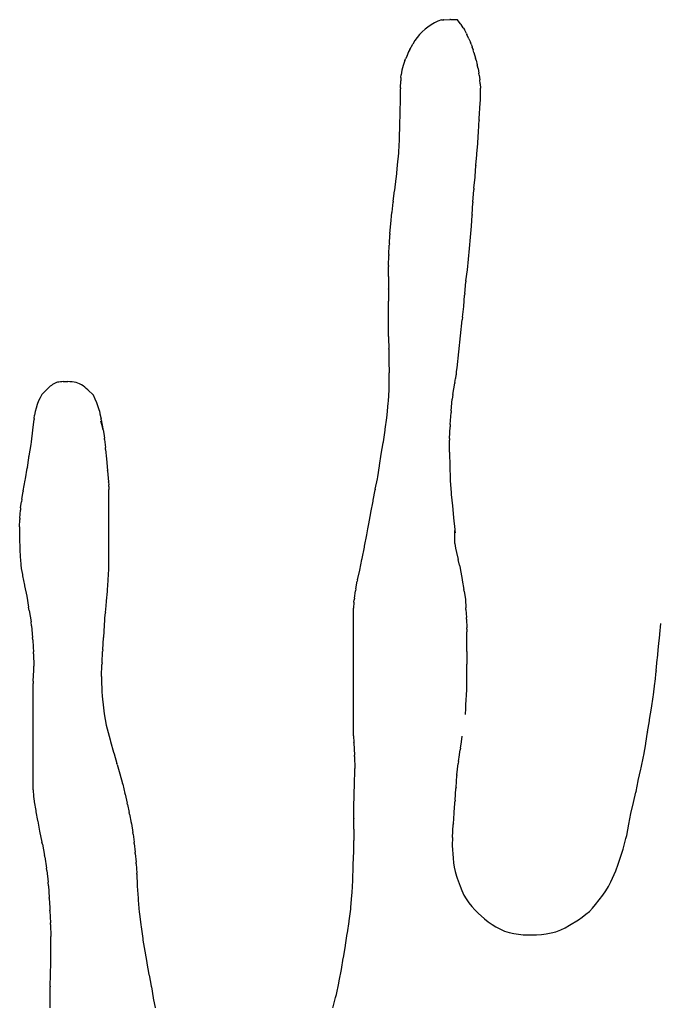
# Model space of a CAD drawing. Header units: millimetres. Extents: x 0 to 124, y 0 to 167.
# Drawn here: x 0 to 49.8, y 87 to 163.3 of the extents above; entities that cross this region are included whole.
import ezdxf

# ---------------------------------------------------------------- set-up
doc = ezdxf.new("R2010")
doc.units = ezdxf.units.MM
doc.header["$MEASUREMENT"] = 0
doc.layers.add('PCL_Layer', color=7, linetype='Continuous')

msp = doc.modelspace()

# ---------------------------------------------------------------- linework, layer by layer
at = {"layer": 'PCL_Layer', "color": 7}
for p, q in [((32.7632, 163.3156), (32.488, 163.2156)), ((32.7632, 163.3156), (32.8632, 163.3156)), ((32.8632, 163.3156), (32.8632, 163.3156)), ((32.8632, 163.3156), (32.9132, 163.3156)), ((32.9382, 163.3156), (32.9132, 163.3156)), ((32.9132, 163.3156), (32.9132, 163.3156)), ((32.9382, 163.3156), (33.4134, 163.3406)), ((33.4634, 163.3406), (33.4134, 163.3406)), ((33.4134, 163.3406), (33.4134, 163.3406)), ((33.4634, 163.3406), (33.8636, 163.3406)), ((33.8636, 163.3406), (33.8636, 163.3406)), ((33.8636, 163.3406), (33.8636, 163.3406)), ((33.8636, 163.3406), (33.9887, 163.3406)), ((34.2388, 163.0155), (33.9887, 163.3406)), ((33.9887, 163.3406), (33.9887, 163.3406)), ((31.4876, 162.5903), (31.2626, 162.3902)), ((31.7127, 162.7654), (31.4876, 162.5903)), ((31.4876, 162.5903), (31.4876, 162.5903)), ((31.9628, 162.9404), (31.7127, 162.7654)), ((31.7127, 162.7654), (31.7127, 162.7654)), ((32.2129, 163.0905), (31.9628, 162.9404)), ((31.9628, 162.9404), (31.9628, 162.9404)), ((32.488, 163.2156), (32.2129, 163.0905)), ((32.2129, 163.0905), (32.2129, 163.0905)), ((32.488, 163.2156), (32.488, 163.2156)), ((34.2388, 163.0155), (34.2888, 162.9655)), ((34.4388, 162.7154), (34.2888, 162.9655)), ((34.2888, 162.9655), (34.2888, 162.9655)), ((34.4388, 162.7154), (34.5389, 162.5653)), ((34.7139, 162.2652), (34.5389, 162.5653)), ((34.5389, 162.5653), (34.5389, 162.5653)), ((30.8624, 161.94), (30.6873, 161.715)), ((31.0625, 162.1902), (30.8624, 161.94)), ((30.8624, 161.94), (30.8624, 161.94)), ((31.2626, 162.3902), (31.0625, 162.1902)), ((31.0625, 162.1902), (31.0625, 162.1902)), ((31.2626, 162.3902), (31.2626, 162.3902)), ((34.7139, 162.2652), (34.739, 162.1902)), ((34.739, 162.1902), (34.739, 162.1902)), ((34.739, 162.1902), (34.739, 162.1902)), ((34.889, 161.84), (34.739, 162.1902)), ((34.739, 162.1902), (34.739, 162.1902)), ((34.889, 161.84), (35.0141, 161.5899)), ((30.3122, 161.0147), (30.2371, 160.8896)), ((30.3122, 161.0147), (30.2371, 160.8896)), ((30.3122, 161.0147), (30.5373, 161.4398)), ((30.3122, 161.0147), (30.3372, 161.0897)), ((30.3122, 161.0147), (30.3122, 161.0147)), ((30.3122, 161.0147), (30.3122, 161.0147)), ((30.6873, 161.715), (30.5373, 161.4398)), ((30.5373, 161.4398), (30.5373, 161.4398)), ((30.6873, 161.715), (30.6873, 161.715)), ((35.0641, 161.4398), (35.0141, 161.5899)), ((35.0141, 161.5899), (35.0141, 161.5899)), ((35.0641, 161.4398), (35.1391, 161.2148)), ((35.1391, 161.2148), (35.1391, 161.2148)), ((35.1391, 161.2148), (35.1391, 161.2148)), ((35.1391, 161.2148), (35.1391, 161.1897)), ((35.1391, 161.1647), (35.1391, 161.1897)), ((35.1391, 161.1897), (35.1391, 161.1897)), ((35.1391, 161.1897), (35.1391, 161.1897)), ((35.1391, 161.1897), (35.1391, 161.1897)), ((35.1391, 161.1897), (35.1391, 161.1897)), ((35.1391, 161.1647), (35.1391, 161.1647)), ((35.1391, 161.1647), (35.2141, 160.9897)), ((35.2642, 160.7896), (35.2141, 160.9897)), ((35.2141, 160.9897), (35.2141, 160.9897)), ((29.912, 160.1643), (29.962, 160.2894)), ((29.912, 160.1643), (29.962, 160.2894)), ((30.0871, 160.5395), (29.962, 160.2894)), ((30.0871, 160.5395), (29.962, 160.2894)), ((29.962, 160.2894), (29.962, 160.2894)), ((29.962, 160.2894), (29.962, 160.2894)), ((29.962, 160.2894), (29.962, 160.2894)), ((29.962, 160.2894), (29.962, 160.2894)), ((30.0871, 160.5395), (30.2371, 160.8646)), ((30.0871, 160.5395), (30.2371, 160.8646)), ((30.0871, 160.5395), (30.0871, 160.5395)), ((30.0871, 160.5395), (30.0871, 160.5395)), ((30.2371, 160.8896), (30.2371, 160.8896)), ((30.2371, 160.8896), (30.2371, 160.8896)), ((30.2371, 160.8896), (30.2371, 160.8896)), ((30.2371, 160.8896), (30.2371, 160.8896)), ((30.2371, 160.8646), (30.2371, 160.8896)), ((30.2371, 160.8646), (30.2371, 160.8896)), ((35.2642, 160.7896), (35.4142, 160.3394)), ((35.4642, 160.1893), (35.4142, 160.3394)), ((35.4142, 160.3394), (35.4142, 160.3394)), ((29.787, 159.7892), (29.6869, 159.414)), ((29.912, 160.1643), (29.787, 159.7892)), ((29.787, 159.7892), (29.787, 159.7892)), ((35.4642, 160.1893), (35.5393, 159.8392)), ((35.6143, 159.5391), (35.5393, 159.8392)), ((35.5393, 159.8392), (35.5393, 159.8392)), ((35.6143, 159.5391), (35.6643, 159.1889)), ((29.6119, 158.8388), (29.6369, 159.0389)), ((29.6119, 158.8388), (29.6119, 158.5887)), ((29.6869, 159.414), (29.6369, 159.0389)), ((29.6369, 159.0389), (29.6369, 159.0389)), ((29.6869, 159.414), (29.6869, 159.414)), ((29.6869, 159.414), (29.6869, 159.414)), ((35.6893, 159.0139), (35.6643, 159.1889)), ((35.6643, 159.1889), (35.6643, 159.1889)), ((35.6893, 159.0139), (35.7394, 158.6637)), ((29.5869, 158.0385), (29.6119, 158.5887)), ((29.5869, 158.0385), (29.5869, 157.9635)), ((29.5869, 157.9635), (29.5869, 157.9635)), ((29.5869, 157.1131), (29.5869, 157.9635)), ((29.6119, 158.5887), (29.6119, 158.5887)), ((35.7644, 158.3636), (35.7394, 158.6637)), ((35.7394, 158.6637), (35.7394, 158.6637)), ((35.7644, 158.3636), (35.7894, 158.0135)), ((35.7894, 157.8134), (35.7894, 158.0135)), ((35.7894, 158.0135), (35.7894, 158.0135)), ((35.7894, 157.3132), (35.7894, 157.8134)), ((35.7894, 157.1381), (35.7894, 157.3132)), ((35.7894, 157.3132), (35.7894, 157.3132)), ((29.5619, 156.1627), (29.5869, 157.1131)), ((29.5869, 157.1131), (29.5869, 157.1131)), ((29.5869, 157.1131), (29.5869, 157.1131)), ((35.7143, 156.0877), (35.7394, 156.4128)), ((35.7394, 156.4879), (35.7894, 157.1381)), ((35.7394, 156.4128), (35.7394, 156.4879)), ((35.7394, 156.4879), (35.7394, 156.4879)), ((29.5369, 155.1373), (29.5619, 156.0627)), ((29.5619, 156.0627), (29.5619, 156.1627)), ((29.5619, 156.1627), (29.5619, 156.1627)), ((35.6893, 155.7125), (35.7143, 155.9877)), ((35.6893, 155.6875), (35.6893, 155.7125)), ((35.6893, 155.7125), (35.6893, 155.7125)), ((35.6893, 155.6875), (35.6893, 155.6875)), ((35.6893, 155.6875), (35.6893, 155.6875)), ((35.6893, 155.5625), (35.6893, 155.6875)), ((35.7143, 156.0627), (35.7143, 156.0877)), ((35.7143, 156.0877), (35.7143, 156.0877)), ((35.7143, 156.0877), (35.7143, 156.0877)), ((35.7143, 155.9877), (35.7143, 156.0627)), ((35.7143, 155.9877), (35.7143, 155.9877)), ((35.7143, 155.9877), (35.7143, 155.9877)), ((29.5119, 154.2119), (29.5369, 155.0623)), ((29.5369, 155.0623), (29.5369, 155.1373)), ((29.5369, 155.1373), (29.5369, 155.1373)), ((35.6393, 154.6371), (35.6643, 155.0623)), ((35.6643, 155.1873), (35.6893, 155.5125)), ((35.6643, 155.0873), (35.6643, 155.1873)), ((35.6643, 155.0873), (35.6643, 155.0873)), ((35.6643, 155.0873), (35.6643, 155.0873)), ((35.6643, 155.0623), (35.6643, 155.0873)), ((35.6643, 155.0873), (35.6643, 155.0873)), ((35.6643, 155.0873), (35.6643, 155.0873)), ((35.6893, 155.5625), (35.6893, 155.5125)), ((35.6893, 155.5125), (35.6893, 155.5125)), ((29.4868, 153.9868), (29.5119, 154.1369)), ((29.5119, 154.2119), (29.5119, 154.2119)), ((29.5119, 154.1369), (29.5119, 154.2119)), ((29.5119, 154.1369), (29.5119, 154.1369)), ((35.5893, 153.7367), (35.6143, 154.237)), ((35.6143, 154.262), (35.6393, 154.5871)), ((35.6143, 154.237), (35.6143, 154.262)), ((35.6143, 154.262), (35.6143, 154.262)), ((35.6393, 154.5871), (35.6393, 154.6371)), ((35.6393, 154.6371), (35.6393, 154.6371)), ((29.4368, 153.0615), (29.4868, 153.9868)), ((35.5143, 152.9114), (35.5893, 153.7117)), ((35.5893, 153.7117), (35.5893, 153.7367)), ((35.5893, 153.7367), (35.5893, 153.7367)), ((29.3368, 152.0611), (29.4368, 152.9614)), ((29.4368, 152.9614), (29.4368, 153.0615)), ((29.4368, 153.0615), (29.4368, 153.0615)), ((35.4392, 152.0361), (35.5143, 152.8364)), ((35.5143, 152.8364), (35.5143, 152.9114)), ((35.5143, 152.9114), (35.5143, 152.9114)), ((29.2618, 151.1357), (29.3368, 152.0361)), ((29.3368, 152.0361), (29.3368, 152.0611)), ((29.3368, 152.0611), (29.3368, 152.0611)), ((35.3642, 151.1857), (35.4392, 151.986)), ((35.4392, 152.0111), (35.4392, 152.0361)), ((35.4392, 152.0361), (35.4392, 152.0361)), ((35.4392, 152.0111), (35.4392, 151.986)), ((35.4392, 152.0111), (35.4392, 152.0111)), ((35.4392, 151.986), (35.4392, 151.986)), ((35.4392, 151.986), (35.4392, 151.986)), ((29.2367, 150.9856), (29.2618, 151.1357)), ((29.2618, 151.1357), (29.2618, 151.1357)), ((35.2642, 150.2354), (35.3642, 151.0857)), ((35.3642, 151.1607), (35.3642, 151.1857)), ((35.3642, 151.1857), (35.3642, 151.1857)), ((35.3642, 151.0857), (35.3642, 151.1607)), ((35.3642, 151.1607), (35.3642, 151.1607)), ((35.3642, 151.1607), (35.3642, 151.1607)), ((29.1367, 150.0853), (29.2367, 150.9856)), ((29.0117, 149.2349), (29.1117, 150.0353)), ((29.1117, 150.0353), (29.1367, 150.0853)), ((29.1367, 150.0853), (29.1367, 150.0853)), ((35.2141, 149.46), (35.2642, 150.1103)), ((35.2642, 150.2354), (35.2642, 150.1103)), ((35.2642, 150.1103), (35.2642, 150.1103)), ((28.9366, 148.3846), (29.0117, 149.1599)), ((29.0117, 149.2349), (29.0117, 149.1599)), ((29.0117, 149.1599), (29.0117, 149.1599)), ((35.1391, 148.1845), (35.1891, 149.1099)), ((35.1891, 149.1849), (35.2141, 149.46)), ((35.1891, 149.1849), (35.1891, 149.1099)), ((35.1891, 149.1099), (35.1891, 149.1099)), ((28.8366, 147.4842), (28.9116, 148.3596)), ((28.9366, 148.3846), (28.9116, 148.3596)), ((28.9116, 148.3596), (28.9116, 148.3596)), ((35.0891, 147.2842), (35.1391, 148.1345)), ((35.1391, 148.1845), (35.1391, 148.1345)), ((35.1391, 148.1345), (35.1391, 148.1345)), ((28.7616, 146.7089), (28.8366, 147.4842)), ((28.8366, 147.4842), (28.8366, 147.4842)), ((28.8366, 147.4842), (28.8366, 147.4842)), ((35.0141, 146.4338), (35.0891, 147.2842)), ((28.7115, 145.9086), (28.7616, 146.6089)), ((28.7616, 146.7089), (28.7616, 146.6089)), ((28.7616, 146.6089), (28.7616, 146.6089)), ((28.6615, 145.0833), (28.6865, 145.8086)), ((28.7115, 145.9086), (28.6865, 145.8086)), ((28.6865, 145.8086), (28.6865, 145.8086)), ((28.6865, 145.8086), (28.6865, 145.8086)), ((34.939, 145.5585), (35.0141, 146.4338)), ((28.6365, 144.2329), (28.6615, 145.0082)), ((28.6615, 145.0833), (28.6615, 145.0082)), ((28.6615, 145.0082), (28.6615, 145.0082)), ((34.864, 144.7331), (34.939, 145.5585)), ((28.6365, 144.2329), (28.6365, 144.1579)), ((34.789, 143.9078), (34.864, 144.7331)), ((28.6365, 144.1579), (28.6365, 144.1579)), ((28.6365, 143.7077), (28.6365, 144.1579)), ((28.6365, 143.3826), (28.6365, 143.7077)), ((34.6639, 143.0324), (34.789, 143.9078)), ((28.6365, 143.3826), (28.6365, 143.3076)), ((28.6365, 143.3076), (28.6365, 143.3076)), ((28.6365, 143.3076), (28.6365, 142.4322)), ((34.5639, 142.0571), (34.6639, 142.9574)), ((34.6639, 143.0324), (34.6639, 142.9574)), ((34.6639, 142.9574), (34.6639, 142.9574)), ((28.6365, 142.4072), (28.6365, 142.4322)), ((28.6365, 142.4322), (28.6365, 142.4322)), ((28.6365, 142.4072), (28.6365, 141.4568)), ((34.4889, 141.0567), (34.5389, 141.932)), ((34.5639, 142.0571), (34.5389, 141.932)), ((34.5389, 141.932), (34.5389, 141.932)), ((28.6365, 141.4318), (28.6365, 141.4568)), ((28.6365, 141.4568), (28.6365, 141.4568)), ((28.6365, 139.556), (28.6365, 141.4318)), ((34.3888, 140.2063), (34.4889, 141.0567)), ((33.9887, 136.2797), (34.3638, 140.0062)), ((34.3888, 140.2063), (34.3638, 140.0062)), ((34.3638, 140.0062), (34.3638, 140.0062)), ((34.3638, 140.0062), (34.3638, 140.0062)), ((28.6365, 139.506), (28.6365, 139.556)), ((28.6365, 139.556), (28.6365, 139.556)), ((28.6365, 138.7057), (28.6365, 139.506)), ((28.6365, 138.7057), (28.6365, 138.5807)), ((28.6365, 138.5807), (28.6365, 138.5807)), ((28.6365, 138.5807), (28.6615, 137.7803)), ((28.6615, 137.7303), (28.6615, 137.7803)), ((28.6615, 137.7803), (28.6615, 137.7803)), ((28.6615, 137.7303), (28.6615, 136.83)), ((28.6615, 136.83), (28.6615, 136.8049)), ((28.6615, 136.8049), (28.6615, 136.8049)), ((28.6615, 136.8049), (28.6865, 135.9046)), ((28.6865, 135.7795), (28.6865, 135.9046)), ((28.6865, 135.9046), (28.6865, 135.9046)), ((33.9136, 135.7545), (33.9386, 135.9296)), ((33.9386, 136.0046), (33.9887, 136.2797)), ((33.9386, 135.9296), (33.9386, 136.0046)), ((33.9386, 136.0046), (33.9386, 136.0046)), ((2.7511, 135.0793), (2.6511, 135.0292)), ((2.8511, 135.1293), (2.7511, 135.0793)), ((2.7511, 135.0793), (2.7511, 135.0793)), ((2.9512, 135.1543), (2.8511, 135.1293)), ((2.8511, 135.1293), (2.8511, 135.1293)), ((3.0512, 135.1793), (2.9512, 135.1543)), ((2.9512, 135.1543), (2.9512, 135.1543)), ((3.1763, 135.2043), (3.0512, 135.1793)), ((3.0512, 135.1793), (3.0512, 135.1793)), ((3.2763, 135.2043), (3.1763, 135.2043)), ((3.1763, 135.2043), (3.1763, 135.2043)), ((3.3764, 135.2293), (3.2763, 135.2043)), ((3.2763, 135.2043), (3.2763, 135.2043)), ((3.3764, 135.2293), (3.7515, 135.2293)), ((3.9016, 135.2043), (3.7515, 135.2293)), ((3.7515, 135.2293), (3.7515, 135.2293)), ((4.0766, 135.2043), (3.9016, 135.2043)), ((3.9016, 135.2043), (3.9016, 135.2043)), ((4.2267, 135.1793), (4.0766, 135.2043)), ((4.0766, 135.2043), (4.0766, 135.2043)), ((4.3768, 135.1293), (4.2267, 135.1793)), ((4.2267, 135.1793), (4.2267, 135.1793)), ((4.5268, 135.0793), (4.3768, 135.1293)), ((4.3768, 135.1293), (4.3768, 135.1293)), ((4.6519, 135.0292), (4.5268, 135.0793)), ((4.5268, 135.0793), (4.5268, 135.0793)), ((28.6865, 134.8792), (28.6865, 135.7795)), ((33.6385, 134.2039), (33.7886, 135.0793)), ((33.7886, 135.1293), (33.8386, 135.4544)), ((33.7886, 135.1293), (33.7886, 135.0793)), ((33.7886, 135.0793), (33.7886, 135.0793)), ((33.8386, 135.4544), (33.8636, 135.4544)), ((33.8636, 135.4544), (33.8886, 135.7295)), ((33.8636, 135.4544), (33.8636, 135.4544)), ((33.8886, 135.7295), (33.9136, 135.7545)), ((33.9136, 135.7545), (33.9136, 135.7545)), ((1.7257, 134.2039), (2.3009, 134.7791)), ((2.376, 134.8542), (2.3009, 134.7791)), ((2.3009, 134.7791), (2.3009, 134.7791)), ((2.476, 134.9042), (2.376, 134.8542)), ((2.376, 134.8542), (2.376, 134.8542)), ((2.551, 134.9792), (2.476, 134.9042)), ((2.476, 134.9042), (2.476, 134.9042)), ((2.6511, 135.0292), (2.551, 134.9792)), ((2.551, 134.9792), (2.551, 134.9792)), ((2.6511, 135.0292), (2.6511, 135.0292)), ((4.8019, 134.9542), (4.6519, 135.0292)), ((4.6519, 135.0292), (4.6519, 135.0292)), ((4.927, 134.8792), (4.8019, 134.9542)), ((4.8019, 134.9542), (4.8019, 134.9542)), ((5.052, 134.7791), (4.927, 134.8792)), ((4.927, 134.8792), (4.927, 134.8792)), ((5.1771, 134.6791), (5.052, 134.7791)), ((5.052, 134.7791), (5.052, 134.7791)), ((5.3021, 134.5791), (5.1771, 134.6791)), ((5.1771, 134.6791), (5.1771, 134.6791)), ((5.3021, 134.5791), (5.7273, 134.1539)), ((28.6365, 133.6787), (28.6865, 134.5791)), ((28.6865, 134.5791), (28.6865, 134.8792)), ((28.6865, 134.8792), (28.6865, 134.8792)), ((1.4756, 133.7037), (1.3505, 133.4286)), ((1.6006, 133.9538), (1.4756, 133.7037)), ((1.4756, 133.7037), (1.4756, 133.7037)), ((1.7257, 134.2039), (1.6006, 133.9538)), ((1.6006, 133.9538), (1.6006, 133.9538)), ((1.7257, 134.2039), (1.7257, 134.2039)), ((1.7257, 134.2039), (1.7257, 134.2039)), ((5.8774, 133.8538), (5.7273, 134.1539)), ((5.7273, 134.1539), (5.7273, 134.1539)), ((5.7273, 134.1539), (5.7273, 134.1539)), ((6.0024, 133.5536), (5.8774, 133.8538)), ((5.8774, 133.8538), (5.8774, 133.8538)), ((6.1025, 133.2535), (6.0024, 133.5536)), ((6.0024, 133.5536), (6.0024, 133.5536)), ((28.5365, 132.6283), (28.6115, 133.5286)), ((28.6115, 133.5286), (28.6365, 133.6787)), ((28.6365, 133.6787), (28.6365, 133.6787)), ((33.5135, 132.9284), (33.5885, 133.8538)), ((33.6385, 134.2039), (33.5885, 133.8538)), ((33.5885, 133.8538), (33.5885, 133.8538)), ((33.6385, 134.2039), (33.6385, 134.2039)), ((1.2005, 132.8784), (1.1505, 132.6033)), ((1.2755, 133.1535), (1.2005, 132.8784)), ((1.2005, 132.8784), (1.2005, 132.8784)), ((1.3505, 133.4286), (1.2755, 133.1535)), ((1.2755, 133.1535), (1.2755, 133.1535)), ((1.3505, 133.4286), (1.3505, 133.4286)), ((6.2025, 132.9284), (6.1025, 133.2535)), ((6.1025, 133.2535), (6.1025, 133.2535)), ((6.2025, 132.9284), (6.2275, 132.7033)), ((33.4384, 131.878), (33.5135, 132.8033)), ((33.5135, 132.9284), (33.5135, 132.8033)), ((33.5135, 132.8033), (33.5135, 132.8033)), ((1.0254, 131.4528), (1.1255, 132.2781)), ((1.1255, 132.3532), (1.1505, 132.6033)), ((1.1255, 132.3532), (1.1255, 132.2781)), ((1.1255, 132.2781), (1.1255, 132.2781)), ((1.1505, 132.6033), (1.1505, 132.6033)), ((6.2275, 132.7033), (6.2275, 132.7033)), ((6.2275, 132.7033), (6.2275, 132.7033)), ((6.2275, 132.7033), (6.3275, 132.3282)), ((6.4026, 131.8029), (6.3025, 132.1281)), ((6.3025, 132.1281), (6.3025, 132.1281)), ((6.3275, 132.2281), (6.3275, 132.3282)), ((6.3275, 132.3282), (6.3275, 132.3282)), ((6.3275, 132.2281), (6.4526, 131.5528)), ((28.3864, 131.5028), (28.5115, 132.4032)), ((28.5115, 132.4032), (28.5365, 132.6283)), ((28.5365, 132.6283), (28.5365, 132.6283)), ((0.9254, 130.5274), (1.0254, 131.4278)), ((1.0254, 131.4278), (1.0254, 131.4528)), ((1.0254, 131.4528), (1.0254, 131.4528)), ((6.4776, 131.4528), (6.4026, 131.8029)), ((6.4026, 131.8029), (6.4026, 131.8029)), ((6.4776, 131.4528), (6.4526, 131.5528)), ((6.4526, 131.5528), (6.4526, 131.5528)), ((6.4776, 131.4528), (6.4776, 131.4528)), ((6.4776, 131.4528), (6.4776, 131.4528)), ((6.4776, 131.4528), (6.4776, 131.4528)), ((6.4776, 131.4528), (6.5276, 131.1777)), ((28.2614, 130.5274), (28.3864, 131.4278)), ((28.3864, 131.4278), (28.3864, 131.5028)), ((28.3864, 131.5028), (28.3864, 131.5028)), ((33.3884, 130.7775), (33.4384, 131.7029)), ((33.4384, 131.878), (33.4384, 131.7029)), ((33.4384, 131.7029), (33.4384, 131.7029)), ((0.9004, 130.3273), (0.9254, 130.5274)), ((0.9254, 130.5274), (0.9254, 130.5274)), ((6.5276, 131.1777), (6.5776, 130.8025)), ((6.5776, 130.7025), (6.5776, 130.8025)), ((6.5776, 130.8025), (6.5776, 130.8025)), ((6.5776, 130.7025), (6.6777, 130.0773)), ((28.2363, 130.4524), (28.2614, 130.5274)), ((28.2614, 130.5274), (28.2614, 130.5274)), ((33.3884, 130.7775), (33.3884, 130.6525)), ((33.3884, 130.6525), (33.3884, 130.6525)), ((33.3884, 129.7271), (33.3884, 130.6525)), ((0.7503, 129.452), (0.9004, 130.3273)), ((6.6777, 129.9272), (6.6777, 130.0773)), ((6.6777, 130.0773), (6.6777, 130.0773)), ((6.6777, 129.9272), (6.7527, 129.2019)), ((28.0863, 129.577), (28.2363, 130.4524)), ((33.3884, 129.7271), (33.3884, 129.6271)), ((0.6002, 128.5266), (0.7253, 129.2769)), ((0.7253, 129.352), (0.7503, 129.452)), ((0.7253, 129.2769), (0.7253, 129.352)), ((0.7503, 129.452), (0.7503, 129.452)), ((6.7527, 129.2019), (6.7527, 129.2019)), ((6.7527, 129.2019), (6.7527, 129.2019)), ((6.7527, 129.2019), (6.8277, 128.3015)), ((27.9362, 128.7017), (28.0863, 129.577)), ((33.3884, 129.6271), (33.3884, 129.6271)), ((33.3884, 129.6271), (33.4134, 128.7017)), ((0.4502, 127.6513), (0.5752, 128.4766)), ((0.6002, 128.5266), (0.5752, 128.4766)), ((0.5752, 128.4766), (0.5752, 128.4766)), ((6.8277, 128.2765), (6.8277, 128.3015)), ((6.8277, 128.3015), (6.8277, 128.3015)), ((6.8277, 128.2765), (6.9028, 127.4262)), ((27.8112, 127.8013), (27.9362, 128.6767)), ((27.9362, 128.6767), (27.9362, 128.7017)), ((27.9362, 128.7017), (27.9362, 128.7017)), ((33.4134, 128.7017), (33.4134, 128.6017)), ((33.4134, 128.6017), (33.4134, 128.6017)), ((33.4134, 128.6017), (33.4384, 127.6763)), ((0.2751, 126.7259), (0.4252, 127.5512)), ((0.4252, 127.5512), (0.4502, 127.6513)), ((0.4502, 127.6513), (0.4502, 127.6513)), ((6.9028, 127.4012), (6.9028, 127.4262)), ((6.9028, 127.4262), (6.9028, 127.4262)), ((27.6111, 126.8509), (27.7862, 127.6513)), ((27.7862, 127.6513), (27.8112, 127.8013)), ((27.8112, 127.8013), (27.8112, 127.8013)), ((33.4384, 127.6763), (33.4384, 127.5012)), ((33.4384, 127.5012), (33.4384, 127.5012)), ((33.4384, 127.5012), (33.5135, 126.6009)), ((0.1751, 126.0756), (0.2751, 126.6759)), ((0.2751, 126.7259), (0.2751, 126.6759)), ((0.2751, 126.6759), (0.2751, 126.6759)), ((6.9028, 127.4012), (6.9278, 127.2011)), ((6.9278, 127.051), (6.9278, 127.2011)), ((6.9278, 127.2011), (6.9278, 127.2011)), ((6.9278, 127.051), (6.9278, 126.8259)), ((6.9278, 126.8009), (6.9278, 126.8259)), ((6.9278, 126.8259), (6.9278, 126.8259)), ((6.9278, 121.0236), (6.9278, 126.8009)), ((27.461, 126.0006), (27.6111, 126.8009)), ((27.6111, 126.8509), (27.6111, 126.8009)), ((27.6111, 126.8009), (27.6111, 126.8009)), ((0.1751, 126.0756), (0.1501, 125.8756)), ((27.286, 125.0502), (27.461, 125.9256)), ((27.461, 125.9256), (27.461, 126.0006)), ((27.461, 126.0006), (27.461, 126.0006)), ((33.5135, 126.6009), (33.5135, 126.4258)), ((33.5135, 126.4258), (33.5135, 126.4258)), ((33.5135, 126.4258), (33.6135, 125.5504)), ((0.025, 124.6001), (0.075, 125.2253)), ((0.075, 125.4004), (0.125, 125.7505)), ((0.075, 125.4004), (0.075, 125.2253)), ((0.075, 125.2253), (0.075, 125.2253)), ((0.125, 125.7505), (0.1501, 125.8756)), ((0.125, 125.7505), (0.125, 125.7505)), ((0.125, 125.7505), (0.125, 125.7505)), ((0.125, 125.7505), (0.125, 125.7505)), ((0.1501, 125.8756), (0.1501, 125.8756)), ((33.6135, 125.5504), (33.6885, 124.6501)), ((0, 123.9248), (0.025, 124.5)), ((0.025, 124.6001), (0.025, 124.5)), ((0.025, 124.5), (0.025, 124.5)), ((27.1109, 124.1499), (27.286, 125.0252)), ((27.286, 125.0252), (27.286, 125.0502)), ((27.286, 125.0502), (27.286, 125.0502)), ((33.6885, 124.6501), (33.6885, 124.6251)), ((33.6885, 124.6251), (33.6885, 124.6251)), ((33.6885, 124.6251), (33.7886, 123.7247)), ((0, 123.9248), (0, 123.7247)), ((0, 123.7247), (0, 123.7247)), ((0, 123.7247), (0, 123.1495)), ((26.9608, 123.2995), (27.0359, 123.7747)), ((27.0359, 123.7747), (27.1109, 124.1499)), ((27.1109, 124.1499), (27.1109, 124.1499)), ((27.1109, 124.1499), (27.1109, 124.1499)), ((33.7886, 123.7247), (33.7886, 123.6497)), ((33.7886, 123.6497), (33.7886, 123.6497)), ((33.7886, 123.6497), (33.8136, 123.4496)), ((33.7886, 123.6497), (33.7886, 123.6497)), ((33.7886, 122.6243), (33.7886, 123.6497)), ((0, 123.1495), (0, 123.0244)), ((0, 123.0244), (0, 123.0244)), ((0, 123.0244), (0.025, 122.2491)), ((26.7858, 122.4242), (26.9608, 123.2995)), ((0.025, 122.2491), (0.025, 122.2241)), ((0.025, 122.2241), (0.025, 122.2241)), ((0.025, 122.2241), (0.05, 121.5488)), ((26.6107, 121.4738), (26.7858, 122.3491)), ((26.7858, 122.3491), (26.7858, 122.4242)), ((26.7858, 122.4242), (26.7858, 122.4242)), ((26.7858, 122.3491), (26.7858, 122.3491)), ((33.7886, 122.6243), (33.8386, 122.2741)), ((33.8386, 122.2741), (33.8386, 122.2741)), ((33.8386, 122.2741), (33.9386, 121.924)), ((0.05, 121.5488), (0.075, 121.3738)), ((0.075, 121.3738), (0.075, 121.3738)), ((0.075, 121.3738), (0.1, 120.9736)), ((26.4106, 120.5484), (26.5857, 121.3988)), ((26.5857, 121.3988), (26.6107, 121.4738)), ((26.6107, 121.4738), (26.6107, 121.4738)), ((33.9386, 121.924), (33.9386, 121.924)), ((33.9386, 121.924), (34.0637, 121.3738)), ((34.1637, 120.9486), (34.0637, 121.3738)), ((34.0637, 121.3738), (34.0637, 121.3738)), ((0.1, 120.9736), (0.125, 120.6985)), ((0.125, 120.6985), (0.125, 120.6985)), ((0.125, 120.6985), (0.2251, 120.2233)), ((6.8778, 119.7981), (6.9278, 120.6234)), ((6.9278, 120.6485), (6.9278, 121.0236)), ((6.9278, 120.6234), (6.9278, 120.6485)), ((6.9278, 120.6485), (6.9278, 120.6485)), ((26.2355, 119.7981), (26.4106, 120.5484)), ((26.4106, 120.5484), (26.4106, 120.5484)), ((26.4106, 120.5484), (26.4106, 120.5484)), ((34.1637, 120.9486), (34.2137, 120.7235)), ((34.2137, 120.7235), (34.2137, 120.6985)), ((34.2137, 120.6985), (34.2137, 120.6985)), ((34.2137, 120.6985), (34.3638, 119.8231)), ((0.2251, 120.2233), (0.2251, 120.1233)), ((0.2251, 120.1233), (0.2251, 120.1233)), ((0.2251, 120.1233), (0.3752, 119.398)), ((6.8778, 119.7481), (6.8778, 119.7981)), ((6.8778, 119.7981), (6.8778, 119.7981)), ((26.2355, 119.7981), (26.2105, 119.6981)), ((34.3638, 119.8231), (34.3638, 119.7731)), ((0.3752, 119.398), (0.3752, 119.3479)), ((0.3752, 119.3479), (0.3752, 119.3479)), ((0.3752, 119.3479), (0.5502, 118.5476)), ((6.8277, 119.0228), (6.8778, 119.7481)), ((6.8277, 118.8978), (6.8277, 119.0228)), ((6.8277, 119.0228), (6.8277, 119.0228)), ((26.1105, 119.0978), (26.0855, 118.9478)), ((26.1105, 119.0978), (26.2105, 119.6981)), ((26.2105, 119.6981), (26.2105, 119.6981)), ((34.3638, 119.7731), (34.3638, 119.7731)), ((34.3638, 119.7731), (34.4889, 119.0478)), ((34.5139, 118.9228), (34.4889, 119.0478)), ((34.4889, 119.0478), (34.4889, 119.0478)), ((0.5502, 118.5476), (0.7003, 117.6723)), ((6.7527, 118.1725), (6.8277, 118.8978)), ((26.0104, 118.3726), (25.9854, 118.2475)), ((26.0104, 118.3726), (26.0855, 118.9478)), ((26.0855, 118.9478), (26.0855, 118.9478)), ((34.5139, 118.9228), (34.6139, 118.2725)), ((34.6139, 118.2725), (34.6639, 117.6222)), ((0.7503, 117.4222), (0.7003, 117.6723)), ((0.7003, 117.6723), (0.7003, 117.6723)), ((6.6777, 117.2721), (6.7277, 117.7973)), ((6.7277, 117.7973), (6.7527, 118.1475)), ((6.7527, 118.1475), (6.7527, 118.1725)), ((6.7527, 118.1725), (6.7527, 118.1725)), ((25.9604, 118.0724), (25.9354, 117.5972)), ((25.9354, 117.5972), (25.9354, 117.5972)), ((25.9354, 107.6933), (25.9354, 117.5972)), ((25.9604, 118.0724), (25.9854, 118.2475)), ((25.9854, 118.2475), (25.9854, 118.2475)), ((34.6639, 117.4972), (34.6639, 117.6222)), ((34.6639, 117.6222), (34.6639, 117.6222)), ((34.6639, 117.4972), (34.7139, 116.8719)), ((0.7503, 117.4222), (0.9004, 116.5468)), ((6.5776, 116.2467), (6.6527, 117.1721)), ((6.6777, 117.2721), (6.6527, 117.1721)), ((6.6527, 117.1721), (6.6527, 117.1721)), ((34.7139, 116.7469), (34.7139, 116.8719)), ((34.7139, 116.8719), (34.7139, 116.8719)), ((34.7139, 116.7469), (34.739, 116.0716)), ((0.9254, 116.2217), (0.9004, 116.5468)), ((0.9004, 116.5468), (0.9004, 116.5468)), ((0.9254, 116.2217), (1.0004, 115.3213)), ((6.5276, 115.3463), (6.5776, 116.2467)), ((6.5776, 116.2467), (6.5776, 116.2467)), ((6.5776, 116.2467), (6.5776, 116.2467)), ((34.739, 115.9716), (34.739, 116.0716)), ((34.739, 116.0716), (34.739, 116.0716)), ((34.739, 115.9716), (34.739, 115.7715)), ((49.72, 115.5714), (49.795, 116.4218)), ((1.0254, 115.1462), (1.0004, 115.3213)), ((1.0004, 115.3213), (1.0004, 115.3213)), ((6.4526, 114.3709), (6.5026, 115.3213)), ((6.5276, 115.3463), (6.5026, 115.3213)), ((6.5026, 115.3213), (6.5026, 115.3213)), ((34.739, 115.0712), (34.739, 115.7715)), ((49.6199, 114.621), (49.72, 115.5214)), ((49.72, 115.5214), (49.72, 115.5714)), ((49.72, 115.5714), (49.72, 115.5714)), ((1.0254, 115.1462), (1.0504, 114.571)), ((1.0504, 114.571), (1.0754, 114.2209)), ((34.739, 115.0212), (34.739, 115.0712)), ((34.739, 115.0712), (34.739, 115.0712)), ((34.739, 114.2459), (34.739, 115.0212)), ((49.5449, 113.7207), (49.6199, 114.621)), ((1.0754, 114.0458), (1.0754, 114.2209)), ((1.0754, 114.2209), (1.0754, 114.2209)), ((1.0754, 114.0458), (1.1004, 113.0954)), ((6.4026, 113.3455), (6.4276, 114.2459)), ((6.4526, 114.3709), (6.4276, 114.2459)), ((6.4276, 114.2459), (6.4276, 114.2459)), ((34.739, 114.2459), (34.739, 114.1458)), ((34.739, 114.1458), (34.739, 114.1458)), ((34.739, 114.1458), (34.739, 113.2455)), ((49.5199, 113.6206), (49.5449, 113.7207)), ((49.5449, 113.7207), (49.5449, 113.7207)), ((1.1004, 112.7953), (1.1004, 113.0954)), ((1.1004, 113.0954), (1.1004, 113.0954)), ((6.3526, 112.2951), (6.3776, 113.2205)), ((6.4026, 113.3455), (6.3776, 113.2205)), ((6.3776, 113.2205), (6.3776, 113.2205)), ((6.3776, 113.2205), (6.3776, 113.2205)), ((34.739, 113.2205), (34.739, 113.2455)), ((34.739, 113.2455), (34.739, 113.2455)), ((34.739, 112.3451), (34.739, 113.2205)), ((49.4199, 112.7703), (49.5199, 113.6206)), ((1.0504, 111.92), (1.1004, 112.7953)), ((6.3526, 112.2951), (6.3526, 112.045)), ((34.739, 112.3201), (34.739, 112.3451)), ((34.739, 112.3451), (34.739, 112.3451)), ((34.739, 112.12), (34.739, 112.3201)), ((49.3448, 111.8699), (49.4199, 112.7203)), ((49.4199, 112.7703), (49.4199, 112.7203)), ((49.4199, 112.7203), (49.4199, 112.7203)), ((1.0504, 111.92), (1.0504, 111.7449)), ((1.0504, 111.7449), (1.0504, 111.7449)), ((1.0504, 103.4916), (1.0504, 111.7449)), ((6.3526, 112.045), (6.3526, 112.045)), ((6.3526, 112.045), (6.3776, 111.1196)), ((34.7139, 110.7195), (34.739, 111.4198)), ((34.739, 112.095), (34.739, 112.12)), ((34.739, 112.12), (34.739, 112.12)), ((34.739, 111.5198), (34.739, 112.095)), ((34.739, 111.4198), (34.739, 111.5198)), ((34.739, 111.5198), (34.739, 111.5198)), ((49.2198, 110.8695), (49.3198, 111.7699)), ((49.3198, 111.7699), (49.3448, 111.8699)), ((49.3448, 111.8699), (49.3448, 111.8699)), ((6.3776, 111.1196), (6.4026, 110.7695)), ((6.4026, 110.7695), (6.4026, 110.7695)), ((6.4026, 110.7695), (6.5026, 109.8691)), ((34.6889, 110.6194), (34.7139, 110.7195)), ((34.7139, 110.7195), (34.7139, 110.7195)), ((49.0697, 109.8441), (49.1948, 110.7195)), ((49.1948, 110.7195), (49.2198, 110.8695)), ((49.2198, 110.8695), (49.2198, 110.8695)), ((6.5026, 109.8691), (6.5526, 109.3939)), ((6.5026, 109.8691), (6.5026, 109.8691)), ((34.6389, 109.8191), (34.6639, 109.9692)), ((34.6639, 109.9692), (34.6889, 110.6194)), ((34.6639, 109.9692), (34.6639, 109.9692)), ((6.5526, 109.3939), (6.5526, 109.3939)), ((6.5526, 109.3939), (6.7277, 108.5186)), ((34.6139, 109.3439), (34.6389, 109.8191)), ((34.6139, 109.3439), (34.6139, 109.3439)), ((34.6139, 109.3439), (34.6139, 109.3439)), ((48.9197, 108.9438), (49.0697, 109.8441)), ((49.0697, 109.8441), (49.0697, 109.8441)), ((49.0697, 109.8441), (49.0697, 109.8441)), ((6.7277, 108.5186), (6.8027, 108.2185)), ((48.7696, 107.9934), (48.9197, 108.8437)), ((48.9197, 108.8437), (48.9197, 108.9438)), ((48.9197, 108.9438), (48.9197, 108.9438)), ((6.8027, 108.2185), (6.8027, 108.2185)), ((6.8027, 108.2185), (7.0278, 107.3681)), ((25.9354, 107.6933), (25.9604, 107.168)), ((34.3138, 107.2181), (34.3638, 107.6683)), ((34.3638, 107.6683), (34.3638, 107.6683)), ((48.6195, 107.118), (48.7696, 107.9684)), ((48.7696, 107.9934), (48.7696, 107.9684)), ((48.7696, 107.9684), (48.7696, 107.9684)), ((7.0278, 107.3681), (7.0528, 107.2431)), ((7.0528, 107.2431), (7.0528, 107.2431)), ((7.0528, 107.2431), (7.2779, 106.4177)), ((25.9604, 107.143), (25.9604, 107.168)), ((25.9604, 107.168), (25.9604, 107.168)), ((25.9604, 107.143), (26.0104, 106.1927)), ((34.2388, 106.7179), (34.3138, 107.2181)), ((48.4695, 106.1927), (48.6195, 107.068)), ((48.6195, 107.068), (48.6195, 107.118)), ((48.6195, 107.118), (48.6195, 107.118)), ((7.2779, 106.4177), (7.3279, 106.2927)), ((7.3279, 106.2927), (7.3279, 106.2927)), ((7.3279, 106.2927), (7.553, 105.5424)), ((26.0104, 106.0676), (26.0104, 106.1927)), ((26.0104, 106.1927), (26.0104, 106.1927)), ((26.0104, 106.0676), (26.0355, 105.1422)), ((34.0887, 105.6925), (34.1637, 106.2177)), ((34.1637, 106.2427), (34.2137, 106.5928)), ((34.1637, 106.2177), (34.1637, 106.2427)), ((34.1637, 106.2427), (34.1637, 106.2427)), ((34.1637, 106.2427), (34.1637, 106.2427)), ((34.1637, 106.2177), (34.1637, 106.2177)), ((34.2388, 106.7179), (34.2137, 106.5928)), ((34.2137, 106.5928), (34.2137, 106.5928)), ((48.2694, 105.1923), (48.4445, 106.0676)), ((48.4445, 106.0676), (48.4695, 106.1927)), ((48.4695, 106.1927), (48.4695, 106.1927)), ((48.4695, 106.1927), (48.4695, 106.1927)), ((7.578, 105.4674), (7.553, 105.5424)), ((7.553, 105.5424), (7.553, 105.5424)), ((7.578, 105.4674), (7.7781, 104.7421)), ((33.9636, 104.642), (34.0637, 105.5424)), ((34.0887, 105.6925), (34.0637, 105.5424)), ((34.0637, 105.5424), (34.0637, 105.5424)), ((7.7781, 104.7171), (7.7781, 104.7421)), ((7.7781, 104.7421), (7.7781, 104.7421)), ((7.7781, 104.7171), (7.9782, 103.9668)), ((26.0104, 104.0168), (26.0355, 104.9422)), ((26.0355, 104.9422), (26.0355, 105.1422)), ((26.0355, 105.1422), (26.0355, 105.1422)), ((33.8886, 103.6666), (33.9636, 104.592)), ((33.9636, 104.642), (33.9636, 104.592)), ((33.9636, 104.592), (33.9636, 104.592)), ((48.0443, 104.2169), (48.2444, 105.0922)), ((48.2444, 105.0922), (48.2694, 105.1923)), ((48.2694, 105.1923), (48.2694, 105.1923)), ((8.0032, 103.9167), (7.9782, 103.9668)), ((7.9782, 103.9668), (7.9782, 103.9668)), ((8.0032, 103.9167), (8.1783, 103.1915)), ((25.9854, 103.0914), (26.0104, 104.0168)), ((26.0104, 104.0168), (26.0104, 104.0168)), ((26.0104, 104.0168), (26.0104, 104.0168)), ((47.8692, 103.3665), (48.0443, 104.1919)), ((48.0443, 104.1919), (48.0443, 104.2169)), ((48.0443, 104.2169), (48.0443, 104.2169)), ((48.0443, 104.1919), (48.0443, 104.1919)), ((48.0443, 104.1919), (48.0443, 104.1919)), ((1.0504, 103.4916), (1.0754, 102.9664)), ((8.2033, 103.1414), (8.1783, 103.1915)), ((8.1783, 103.1915), (8.1783, 103.1915)), ((8.2033, 103.1414), (8.3534, 102.4411)), ((25.9604, 102.166), (25.9854, 103.0664)), ((25.9854, 103.0664), (25.9854, 103.0914)), ((25.9854, 103.0914), (25.9854, 103.0914)), ((33.8136, 102.6912), (33.8636, 103.5916)), ((33.8886, 103.6666), (33.8636, 103.5916)), ((33.8636, 103.5916), (33.8636, 103.5916)), ((33.8636, 103.5916), (33.8636, 103.5916)), ((47.6691, 102.4912), (47.8442, 103.3165)), ((47.8692, 103.3665), (47.8442, 103.3165)), ((47.8442, 103.3165), (47.8442, 103.3165)), ((1.0754, 102.9664), (1.0754, 102.9664)), ((1.0754, 102.9664), (1.1255, 102.6162)), ((1.1255, 102.6162), (1.1255, 102.5662)), ((1.1255, 102.5662), (1.1255, 102.5662)), ((1.1255, 102.5662), (1.2505, 101.8909)), ((8.3784, 102.3411), (8.3534, 102.4411)), ((8.3534, 102.4411), (8.3534, 102.4411)), ((8.3784, 102.3411), (8.5034, 101.7159)), ((33.7386, 101.7409), (33.7886, 102.4161)), ((33.8136, 102.6912), (33.7886, 102.5662)), ((33.7886, 102.5662), (33.7886, 102.5662)), ((33.7886, 102.4161), (33.7886, 102.5662)), ((47.4691, 101.6408), (47.6691, 102.4912)), ((1.2505, 101.8909), (1.2505, 101.7659)), ((1.2505, 101.7659), (1.2505, 101.7659)), ((1.2505, 101.7659), (1.3756, 101.1156)), ((8.5284, 101.5908), (8.5034, 101.7159)), ((8.5034, 101.7159), (8.5034, 101.7159)), ((8.5284, 101.5908), (8.6535, 100.9155)), ((25.9604, 102.166), (25.9604, 102.166)), ((25.9604, 102.166), (25.9604, 102.166)), ((25.9604, 101.9159), (25.9604, 102.166)), ((25.9604, 101.2907), (25.9604, 101.9159)), ((33.6885, 100.8405), (33.7386, 101.6658)), ((33.7386, 101.6658), (33.7386, 101.7409)), ((33.7386, 101.7409), (33.7386, 101.7409)), ((33.7386, 101.6658), (33.7386, 101.6658)), ((47.319, 100.8155), (47.4691, 101.6408)), ((1.3756, 101.1156), (1.4006, 101.0406)), ((1.4006, 101.0406), (1.4006, 101.0406)), ((1.4006, 101.0406), (1.5506, 100.2653)), ((8.6785, 100.8655), (8.6535, 100.9155)), ((8.6535, 100.9155), (8.6535, 100.9155)), ((8.6785, 100.8655), (8.7785, 100.1652)), ((25.9604, 101.2907), (25.9604, 101.2657)), ((25.9604, 101.2657), (25.9604, 101.2657)), ((25.9604, 100.4403), (25.9604, 101.2657)), ((33.6135, 99.7901), (33.6635, 100.7905)), ((33.6885, 100.8405), (33.6635, 100.7905)), ((33.6635, 100.7905), (33.6635, 100.7905)), ((47.1439, 99.9401), (47.319, 100.8155)), ((1.5506, 100.2653), (1.5506, 100.2653)), ((1.5506, 100.2653), (1.5506, 100.2653)), ((1.5506, 100.2653), (1.7257, 99.4149)), ((8.8035, 100.0402), (8.7785, 100.1652)), ((8.7785, 100.1652), (8.7785, 100.1652)), ((8.8035, 100.0402), (8.9036, 99.4149)), ((25.9604, 100.4403), (25.9604, 100.3903)), ((25.9604, 100.3903), (25.9604, 100.3903)), ((25.9604, 100.3903), (25.9604, 99.54)), ((1.7757, 99.2649), (1.7257, 99.4149)), ((1.7257, 99.4149), (1.7257, 99.4149)), ((1.7757, 99.2649), (1.9258, 98.3895)), ((8.9036, 99.3149), (8.9036, 99.4149)), ((8.9036, 99.4149), (8.9036, 99.4149)), ((8.9036, 99.3149), (8.9786, 98.6396)), ((25.9604, 99.4399), (25.9604, 99.54)), ((25.9604, 99.54), (25.9604, 99.54)), ((25.9604, 98.5146), (25.9604, 99.4399)), ((33.6135, 99.7901), (33.5885, 99.1648)), ((46.8688, 98.8647), (47.0689, 99.7151)), ((47.0689, 99.7151), (47.1439, 99.9401)), ((47.1439, 99.9401), (47.1439, 99.9401)), ((8.9786, 98.5396), (8.9786, 98.6396)), ((8.9786, 98.6396), (8.9786, 98.6396)), ((8.9786, 98.5396), (9.0536, 97.8643)), ((25.9354, 98.3895), (25.9604, 98.5146)), ((25.9604, 98.5146), (25.9604, 98.5146)), ((33.5885, 99.1648), (33.5885, 99.1648)), ((33.5885, 99.1648), (33.6635, 98.1644)), ((46.4937, 97.7142), (46.7688, 98.5646)), ((46.7688, 98.5646), (46.8688, 98.8647)), ((46.8688, 98.8647), (46.8688, 98.8647)), ((1.9508, 98.2895), (1.9258, 98.3895)), ((1.9258, 98.3895), (1.9258, 98.3895)), ((1.9508, 98.2895), (2.0758, 97.3891)), ((9.0536, 97.7393), (9.0536, 97.8643)), ((9.0536, 97.8643), (9.0536, 97.8643)), ((9.0536, 97.7393), (9.1037, 97.014)), ((25.9104, 97.4641), (25.9354, 98.3895)), ((33.6635, 98.1644), (33.6885, 97.8143)), ((33.6885, 97.8143), (33.6885, 97.8143)), ((33.6885, 97.8143), (33.7386, 97.4641)), ((46.2936, 97.189), (46.4937, 97.7142)), ((46.4937, 97.7142), (46.4937, 97.7142)), ((2.1008, 97.214), (2.0758, 97.3891)), ((2.0758, 97.3891), (2.0758, 97.3891)), ((2.1008, 97.214), (2.2259, 96.3137)), ((9.1037, 96.9389), (9.1037, 97.014)), ((9.1037, 97.014), (9.1037, 97.014)), ((9.1037, 96.9389), (9.1287, 96.0886)), ((25.8854, 96.5388), (25.9104, 97.4641)), ((33.7386, 97.4641), (33.7386, 97.4641)), ((33.7386, 97.4641), (33.8136, 97.139)), ((33.8136, 97.139), (33.8136, 97.139)), ((33.8136, 97.139), (33.9386, 96.7889)), ((45.9184, 96.3387), (46.2936, 97.189)), ((2.2509, 96.0386), (2.2259, 96.3137)), ((2.2259, 96.3137), (2.2259, 96.3137)), ((25.8354, 95.5134), (25.8854, 96.4387)), ((25.8854, 96.4387), (25.8854, 96.5388)), ((25.8854, 96.5388), (25.8854, 96.5388)), ((33.9386, 96.7889), (33.9386, 96.7889)), ((33.9386, 96.7889), (33.9887, 96.6138)), ((33.9887, 96.6138), (34.2137, 95.9886)), ((45.7434, 95.9635), (45.9184, 96.3387)), ((45.9184, 96.3387), (45.9184, 96.3387)), ((2.2509, 96.0386), (2.3009, 95.1132)), ((9.1287, 96.0886), (9.1287, 95.9886)), ((9.1287, 95.9886), (9.1287, 95.9886)), ((9.1287, 95.9886), (9.2037, 95.0632)), ((25.8104, 95.2633), (25.8354, 95.5134)), ((25.8354, 95.5134), (25.8354, 95.5134)), ((34.2137, 95.9886), (34.3388, 95.6634)), ((34.3388, 95.6634), (34.3388, 95.6634)), ((34.3388, 95.6634), (34.4889, 95.3133)), ((45.2932, 95.3133), (45.5183, 95.6384)), ((45.5183, 95.6384), (45.7434, 95.9635)), ((45.5183, 95.6384), (45.5183, 95.6384)), ((45.7434, 95.9635), (45.7434, 95.9635)), ((2.3009, 95.0632), (2.3009, 95.1132)), ((2.3009, 95.1132), (2.3009, 95.1132)), ((2.3009, 95.0632), (2.3509, 94.3129)), ((9.2037, 95.0632), (9.2037, 94.9131)), ((9.2037, 94.9131), (9.2037, 94.9131)), ((9.2037, 94.9131), (9.2787, 93.9877)), ((25.7103, 94.3629), (25.8104, 95.2633)), ((34.4889, 95.3133), (34.4889, 95.3133)), ((34.4889, 95.3133), (34.6889, 95.0132)), ((34.6889, 95.0132), (34.6889, 95.0132)), ((34.6889, 95.0132), (34.889, 94.713)), ((34.889, 94.713), (34.889, 94.713)), ((34.889, 94.713), (35.1141, 94.4129)), ((44.718, 94.563), (45.2932, 95.3133)), ((2.3509, 94.3129), (2.3509, 94.1378)), ((2.3509, 94.0878), (2.3509, 94.1378)), ((2.3509, 94.1378), (2.3509, 94.1378)), ((2.3509, 94.0878), (2.401, 93.1624)), ((9.2787, 93.9877), (9.3037, 93.8627)), ((9.3037, 93.8627), (9.3037, 93.8627)), ((9.3037, 93.8627), (9.4038, 92.9874)), ((25.5853, 93.3125), (25.7103, 94.2128)), ((25.7103, 94.2128), (25.7103, 94.3629)), ((25.7103, 94.3629), (25.7103, 94.3629)), ((35.1141, 94.4129), (35.1141, 94.4129)), ((35.1141, 94.4129), (35.3392, 94.1628)), ((35.3392, 94.1628), (35.3392, 94.1628)), ((35.3392, 94.1628), (35.6143, 93.9127)), ((35.6143, 93.9127), (35.6143, 93.9127)), ((35.6143, 93.9127), (36.0895, 93.4625)), ((43.9677, 93.8127), (44.2428, 94.0378)), ((44.2428, 94.0378), (44.4929, 94.2879)), ((44.2428, 94.0378), (44.2428, 94.0378)), ((44.4929, 94.2879), (44.718, 94.563)), ((44.4929, 94.2879), (44.4929, 94.2879)), ((44.718, 94.563), (44.718, 94.563)), ((2.401, 93.0124), (2.401, 93.1624)), ((2.401, 93.1624), (2.401, 93.1624)), ((25.4602, 92.3621), (25.5853, 93.2625)), ((25.5853, 93.2625), (25.5853, 93.3125)), ((25.5853, 93.3125), (25.5853, 93.3125)), ((36.0895, 93.4625), (36.3896, 93.2374)), ((36.3896, 93.2374), (36.3896, 93.2374)), ((36.3896, 93.2374), (36.6897, 93.0124)), ((42.6921, 92.9623), (43.3924, 93.3875)), ((43.3924, 93.3875), (43.6925, 93.5876)), ((43.6925, 93.5876), (43.9677, 93.8127)), ((43.6925, 93.5876), (43.6925, 93.5876)), ((43.9677, 93.8127), (43.9677, 93.8127)), ((2.401, 93.0124), (2.426, 92.087)), ((9.4038, 92.9874), (9.4288, 92.8373)), ((9.4288, 92.8373), (9.4288, 92.8373)), ((9.4288, 92.8373), (9.5538, 91.9369)), ((25.4352, 92.3121), (25.4602, 92.3621)), ((25.4602, 92.3621), (25.4602, 92.3621)), ((36.6897, 93.0124), (36.6897, 93.0124)), ((36.6897, 93.0124), (36.9899, 92.8373)), ((36.9899, 92.8373), (36.9899, 92.8373)), ((36.9899, 92.8373), (37.34, 92.6622)), ((37.34, 92.6622), (37.34, 92.6622)), ((37.34, 92.6622), (37.6651, 92.5122)), ((37.6651, 92.5122), (37.6651, 92.5122)), ((37.6651, 92.5122), (38.0153, 92.4121)), ((38.0153, 92.4121), (38.0153, 92.4121)), ((38.0153, 92.4121), (38.3904, 92.3121)), ((40.8914, 92.2871), (41.2666, 92.3621)), ((41.2666, 92.3621), (41.6417, 92.4621)), ((41.2666, 92.3621), (41.2666, 92.3621)), ((41.6417, 92.4621), (42.0169, 92.6122)), ((41.6417, 92.4621), (41.6417, 92.4621)), ((42.0169, 92.6122), (42.367, 92.7623)), ((42.0169, 92.6122), (42.0169, 92.6122)), ((42.367, 92.7623), (42.6921, 92.9623)), ((42.367, 92.7623), (42.367, 92.7623)), ((42.6921, 92.9623), (42.6921, 92.9623)), ((2.426, 91.9619), (2.426, 92.087)), ((2.426, 92.087), (2.426, 92.087)), ((2.426, 91.0366), (2.426, 91.9619)), ((9.5538, 91.9369), (9.5788, 91.8119)), ((9.5788, 91.8119), (9.5788, 91.8119)), ((9.5788, 91.8119), (9.7289, 90.9365)), ((25.3102, 91.4117), (25.4352, 92.3121)), ((38.3904, 92.3121), (38.3904, 92.3121)), ((38.3904, 92.3121), (38.7406, 92.2621)), ((38.7406, 92.2621), (38.7406, 92.2621)), ((38.7406, 92.2621), (39.1157, 92.212)), ((39.1157, 92.212), (39.1157, 92.212)), ((39.1157, 92.212), (39.4909, 92.212)), ((39.4909, 92.212), (39.4909, 92.212)), ((39.4909, 92.212), (40.1411, 92.212)), ((40.1411, 92.212), (40.5163, 92.237)), ((40.5163, 92.237), (40.8914, 92.2871)), ((40.5163, 92.237), (40.5163, 92.237)), ((40.8914, 92.2871), (40.8914, 92.2871)), ((2.426, 91.0366), (2.426, 91.0366)), ((2.426, 91.0366), (2.426, 91.0366)), ((2.426, 90.1112), (2.426, 91.0366)), ((9.7289, 90.9365), (9.7289, 90.9365)), ((9.7289, 90.9365), (9.7289, 90.9365)), ((9.7289, 90.9365), (9.879, 90.0612)), ((25.1601, 90.4613), (25.3102, 91.3617)), ((25.3102, 91.3617), (25.3102, 91.4117)), ((25.3102, 91.4117), (25.3102, 91.4117)), ((2.401, 89.1358), (2.426, 90.0612)), ((2.426, 90.0612), (2.426, 90.1112)), ((2.426, 90.1112), (2.426, 90.1112)), ((9.879, 90.0612), (9.879, 90.0112)), ((24.985, 89.536), (25.1351, 90.4113)), ((25.1351, 90.4113), (25.1601, 90.4613)), ((25.1601, 90.4613), (25.1601, 90.4613)), ((9.879, 90.0112), (9.879, 90.0112)), ((9.879, 90.0112), (10.029, 89.1358)), ((24.81, 88.6356), (24.985, 89.5109)), ((24.985, 89.5109), (24.985, 89.536)), ((24.985, 89.536), (24.985, 89.536)), ((2.376, 88.2354), (2.401, 89.1108)), ((2.401, 89.1108), (2.401, 89.1358)), ((2.401, 89.1358), (2.401, 89.1358)), ((10.029, 89.1358), (10.054, 89.0858)), ((10.054, 89.0858), (10.054, 89.0858)), ((10.054, 89.0858), (10.1541, 88.5356)), ((10.1541, 88.5356), (10.2041, 88.2104)), ((24.785, 88.4605), (24.81, 88.6356)), ((24.81, 88.6356), (24.81, 88.6356)), ((2.376, 88.2354), (2.376, 88.1854)), ((2.376, 88.1854), (2.376, 88.1854)), ((2.376, 87.3101), (2.376, 88.1854)), ((10.2041, 88.2104), (10.2291, 88.1854)), ((10.2291, 88.1854), (10.2291, 88.1854)), ((10.2291, 88.1854), (10.3792, 87.3101)), ((24.6099, 87.5852), (24.785, 88.4605)), ((2.376, 79.632), (2.376, 87.3101)), ((10.3792, 87.3101), (10.3792, 87.2851)), ((10.3792, 87.2851), (10.3792, 87.2851)), ((10.3792, 87.2851), (10.5542, 86.4347)), ((24.3098, 86.5097), (24.5349, 87.3601)), ((24.5349, 87.3601), (24.6099, 87.5852)), ((24.6099, 87.5852), (24.6099, 87.5852))]:
    msp.add_line(p, q, dxfattribs=at)

doc.saveas('drawing.dxf')
